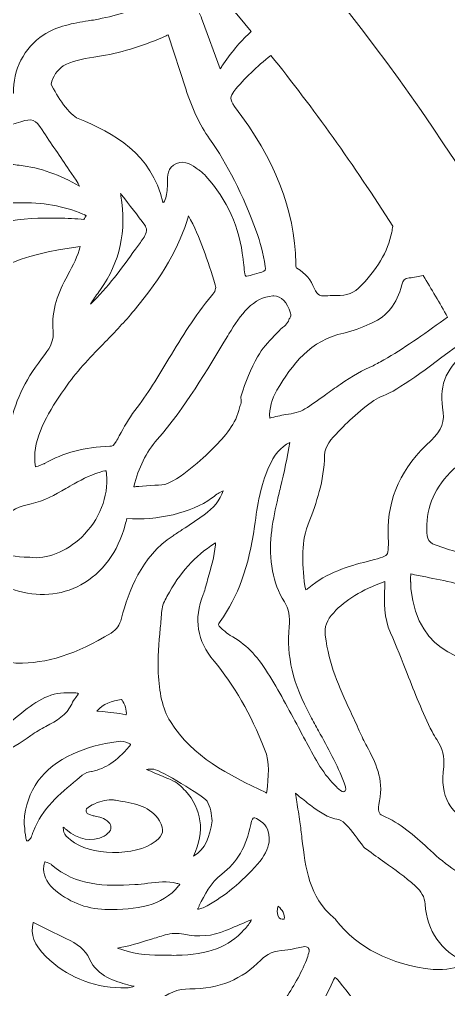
# Model space of a CAD drawing. Extents: x 16 to 8959, y -909 to -91.
# Drawn here: x 1539.7 to 1637.6, y -426.2 to -204.5 of the extents above; entities that cross this region are included whole.
import ezdxf

# ---------------------------------------------------------------- set-up
doc = ezdxf.new("R2010")
doc.units = 0
doc.header["$MEASUREMENT"] = 0
doc.layers.add('Layer 1', color=7, linetype='Continuous')

msp = doc.modelspace()

# ---------------------------------------------------------------- linework, layer by layer
at = {"layer": 'Layer 1', "lineweight": 0}
for points, knots in [([(2067.48, -226.33), (2049.85, -186.9), (2022.75, -153.49), (1989.11, -129.71), (1954.04, -104.91), (1913.53, -91.8), (1871.95, -91.8), (1824.05, -91.8), (1776.03, -109.39), (1733.06, -142.66), (1700.36, -167.98), (1670.49, -202.19), (1644, -244.61), (1617.52, -202.2), (1587.66, -168), (1554.95, -142.67), (1511.98, -109.4), (1463.95, -91.81), (1416.04, -91.8), (1374.47, -91.8), (1333.96, -104.91), (1298.9, -129.69), (1265.25, -153.47), (1238.15, -186.88), (1220.52, -226.31), (1199.14, -274.13), (1192.87, -327.84), (1202.41, -381.63), (1212.97, -441.15), (1241.77, -497.53), (1288, -549.22), (1441.89, -721.22), (1618.96, -885.08), (1620.74, -886.72), (1620.74, -886.72), (1644.01, -908.2), (1644.01, -908.2), (1644.01, -908.2), (1667.28, -886.71), (1667.28, -886.71), (1669.05, -885.08), (1846.13, -721.22), (2000.01, -549.22), (2046.24, -497.54), (2075.03, -441.16), (2085.59, -381.65), (2095.12, -327.86), (2088.86, -274.15), (2067.48, -226.33)], [0, 0, 0, 0, 1, 1, 1, 2, 2, 2, 3, 3, 3, 4, 4, 4, 5, 5, 5, 6, 6, 6, 7, 7, 7, 8, 8, 8, 9, 9, 9, 10, 10, 10, 11, 11, 11, 12, 12, 12, 13, 13, 13, 14, 14, 14, 15, 15, 15, 16, 16, 16, 16]), ([(1592.57, -207.22), (1590.39, -209.19), (1588.31, -211.62), (1586.2, -214.64), (1586.02, -214.9), (1585.85, -215.17), (1585.68, -215.44), (1585.62, -215.55), (1585.55, -215.66), (1585.48, -215.77), (1585.48, -215.77), (1581.41, -204.82), (1581.41, -204.82), (1581.07, -203.79), (1580.47, -201.99), (1578.76, -200.65), (1575.3, -197.96), (1571.19, -199.85), (1569.65, -200.57), (1565.59, -202.43), (1561.31, -203.77), (1556.91, -204.55), (1556.4, -204.64), (1555.88, -204.72), (1555.36, -204.81), (1551.89, -205.37), (1548.36, -205.94), (1545.09, -208.08), (1540.76, -210.89), (1538.14, -216.08), (1538.31, -221.3), (1537.55, -221.43), (1536.19, -221.4), (1534.59, -221.36), (1534.59, -221.36), (1533.44, -221.33), (1533.44, -221.33), (1530.35, -220.82), (1526.9, -221.7), (1523.71, -223.83), (1523.54, -223.94), (1523.35, -224.12), (1523.24, -224.29), (1522.46, -225.44), (1521.62, -226.52), (1520.76, -227.49), (1519.77, -228.61), (1517.76, -230.52), (1515.47, -230.73), (1515.16, -230.75), (1514.88, -230.87), (1514.64, -231.06), (1514.55, -231.12), (1514.45, -231.18), (1514.35, -231.24), (1511.42, -232.93), (1509.05, -235.27), (1507.3, -238.2), (1507.01, -238.68), (1506.6, -238.94), (1505.71, -239.18), (1504.64, -239.47), (1503.6, -239.84), (1502.58, -240.27), (1502.61, -240.07), (1502.63, -239.87), (1502.66, -239.67), (1502.7, -239.4), (1502.74, -239.1), (1502.79, -238.78), (1502.79, -238.78), (1502.84, -238.48), (1502.84, -238.48), (1502.88, -238.19), (1502.93, -237.89), (1502.97, -237.6), (1503.01, -237.35), (1502.98, -237.1), (1502.9, -236.87), (1502.63, -236.13), (1502.37, -235.38), (1502.14, -234.62), (1501.41, -232.3), (1501.7, -230.43), (1503.05, -228.57), (1504.95, -225.95), (1505.9, -222.8), (1505.87, -219.22), (1505.86, -218.27), (1505.84, -217.31), (1505.83, -216.36), (1505.77, -213.02), (1505.72, -209.56), (1505.93, -206.21), (1506.26, -200.87), (1504.49, -196.15), (1500.35, -191.33), (1498.68, -189.39), (1498.7, -189.34), (1498.89, -188.89), (1499.01, -188.58), (1499.03, -188.24), (1498.94, -187.92), (1498.8, -187.41), (1498.71, -186.84), (1498.67, -186.22), (1498.64, -185.75), (1498.65, -185.18), (1498.67, -184.62), (1498.68, -184.1), (1498.69, -183.62), (1498.67, -183.25), (1498.65, -182.83), (1498.6, -182.4), (1498.56, -181.97), (1498.48, -181.22), (1498.41, -180.51), (1498.48, -179.85), (1498.52, -179.52), (1498.59, -179.18), (1498.66, -178.84), (1498.78, -178.23), (1498.91, -177.59), (1498.91, -176.96), (1498.92, -176.33), (1498.85, -175.64), (1498.79, -174.97), (1498.79, -174.97), (1498.77, -174.68), (1498.77, -174.68), (1498.75, -174.47), (1498.64, -174.18), (1498.53, -174), (1498.32, -173.61), (1498.09, -173.22), (1497.87, -172.83), (1496.25, -169.99), (1494.71, -167.31), (1494.77, -164.13), (1494.82, -161.73), (1493.92, -159.56), (1492.01, -157.51), (1487.79, -152.97), (1483.35, -150.06), (1478.43, -148.61), (1477.59, -148.36), (1477.2, -148.11), (1476.94, -147.64), (1475.34, -144.83), (1473.13, -142.57), (1470.38, -140.91), (1470.28, -140.85), (1470.19, -140.79), (1470.11, -140.73), (1469.89, -140.55), (1469.62, -140.43), (1469.33, -140.4), (1467.16, -140.16), (1465.29, -138.31), (1464.37, -137.23), (1463.57, -136.3), (1462.8, -135.26), (1462.08, -134.14), (1461.97, -133.98), (1461.8, -133.81), (1461.64, -133.7), (1458.65, -131.62), (1455.4, -130.72), (1452.45, -131.15), (1452.45, -131.15), (1451.37, -131.15), (1451.37, -131.15), (1449.84, -131.15), (1448.56, -131.16), (1447.83, -131.02), (1448.09, -126.08), (1445.71, -121.1), (1441.66, -118.35), (1438.59, -116.26), (1435.25, -115.65), (1431.97, -115.05), (1431.48, -114.96), (1430.99, -114.87), (1430.51, -114.78), (1427.25, -114.14), (1424.08, -113.16), (1421.02, -111.88), (1462.81, -113.07), (1504.77, -129.11), (1542.7, -158.48), (1560.2, -172.03), (1576.85, -188.31), (1592.57, -207.22)], [0, 0, 0, 0, 1, 1, 1, 2, 2, 2, 3, 3, 3, 4, 4, 4, 5, 5, 5, 6, 6, 6, 7, 7, 7, 8, 8, 8, 9, 9, 9, 10, 10, 10, 11, 11, 11, 12, 12, 12, 13, 13, 13, 14, 14, 14, 15, 15, 15, 16, 16, 16, 17, 17, 17, 18, 18, 18, 19, 19, 19, 20, 20, 20, 21, 21, 21, 22, 22, 22, 23, 23, 23, 24, 24, 24, 25, 25, 25, 26, 26, 26, 27, 27, 27, 28, 28, 28, 29, 29, 29, 30, 30, 30, 31, 31, 31, 32, 32, 32, 33, 33, 33, 34, 34, 34, 35, 35, 35, 36, 36, 36, 37, 37, 37, 38, 38, 38, 39, 39, 39, 40, 40, 40, 41, 41, 41, 42, 42, 42, 43, 43, 43, 44, 44, 44, 45, 45, 45, 46, 46, 46, 47, 47, 47, 48, 48, 48, 49, 49, 49, 50, 50, 50, 51, 51, 51, 52, 52, 52, 53, 53, 53, 54, 54, 54, 55, 55, 55, 56, 56, 56, 57, 57, 57, 58, 58, 58, 59, 59, 59, 60, 60, 60, 61, 61, 61, 62, 62, 62, 63, 63, 63, 64, 64, 64, 64]), ([(1593.74, -253), (1594.6, -255.31), (1595.26, -257.9), (1595.76, -260.92), (1595.9, -261.75), (1595.84, -261.94), (1594.94, -262.23), (1593.5, -262.68), (1591.88, -263.19), (1591.29, -263.18), (1591.06, -262.66), (1590.88, -261.03), (1590.71, -259.45), (1590.71, -259.45), (1590.69, -259.25), (1590.69, -259.25), (1589.91, -252.06), (1587.06, -245.69), (1582.22, -240.32), (1581.86, -239.92), (1581.42, -239.46), (1580.87, -239.08), (1580.69, -238.96), (1580.51, -238.83), (1580.33, -238.69), (1579.19, -237.86), (1577.48, -236.61), (1575.5, -237.38), (1573.33, -238.23), (1573.39, -240.47), (1573.43, -241.68), (1573.43, -241.95), (1573.44, -242.22), (1573.43, -242.46), (1573.43, -242.46), (1573.42, -242.65), (1573.42, -242.65), (1573.34, -243.95), (1573.28, -245.07), (1572.75, -246), (1572.62, -246.22), (1572.52, -246.3), (1572.42, -246.32), (1572.41, -246.3), (1572.41, -246.28), (1572.4, -246.25), (1569.84, -235.19), (1561.17, -230.38), (1553.03, -227.14), (1551.16, -226.39), (1548.19, -222.09), (1546.89, -219.26), (1547.29, -217.53), (1548.31, -216.01), (1549.67, -215.12), (1551.46, -213.96), (1553.99, -213.55), (1556.66, -213.11), (1557.26, -213.01), (1557.82, -212.92), (1558.37, -212.83), (1563.48, -211.93), (1568.45, -210.37), (1573.16, -208.2), (1573.33, -208.12), (1573.48, -208.06), (1573.61, -208), (1573.61, -208), (1577.62, -220.35), (1577.62, -220.35), (1579.02, -224.83), (1580.79, -228.55), (1583.04, -231.75), (1587.15, -237.61), (1590.56, -244.36), (1593.74, -253)], [0, 0, 0, 0, 1, 1, 1, 2, 2, 2, 3, 3, 3, 4, 4, 4, 5, 5, 5, 6, 6, 6, 7, 7, 7, 8, 8, 8, 9, 9, 9, 10, 10, 10, 11, 11, 11, 12, 12, 12, 13, 13, 13, 14, 14, 14, 15, 15, 15, 16, 16, 16, 17, 17, 17, 18, 18, 18, 19, 19, 19, 20, 20, 20, 21, 21, 21, 22, 22, 22, 23, 23, 23, 24, 24, 24, 25, 25, 25, 25]), ([(1624.86, -251.75), (1624.78, -252.2), (1624.71, -252.66), (1624.62, -253.11), (1623.74, -257.58), (1621.25, -261.76), (1617.03, -265.9), (1615.35, -267.54), (1613.67, -267.56), (1611.12, -267.6), (1610.39, -267.61), (1609.63, -267.62), (1608.84, -267.67), (1608.58, -267.68), (1607.79, -267.73), (1606.94, -265.9), (1606.17, -264.25), (1605.09, -262.42), (1602.94, -261.37), (1602.81, -261.31), (1602.76, -261.2), (1602.73, -260.27), (1602.39, -247.69), (1598.07, -236.62), (1588.74, -224.35), (1587.54, -222.78), (1587.73, -222.02), (1588.62, -220.92), (1591.01, -217.95), (1593.79, -215.25), (1597.06, -212.71), (1606.69, -224.72), (1615.96, -237.75), (1624.86, -251.75)], [0, 0, 0, 0, 1, 1, 1, 2, 2, 2, 3, 3, 3, 4, 4, 4, 5, 5, 5, 6, 6, 6, 7, 7, 7, 8, 8, 8, 9, 9, 9, 10, 10, 10, 11, 11, 11, 11]), ([(1551.02, -238.91), (1551.02, -238.91), (1552.58, -241.22), (1552.58, -241.22), (1552.95, -241.76), (1553.23, -242.2), (1553.37, -242.62), (1548.92, -239.97), (1544.41, -238.4), (1539.59, -237.81), (1538.47, -237.67), (1537.37, -237.59), (1536.31, -237.57), (1530.31, -237.45), (1525.18, -239.16), (1520.68, -242.76), (1518.85, -244.23), (1516.41, -244.48), (1513.83, -244.74), (1513.19, -244.8), (1512.54, -244.87), (1511.88, -244.95), (1511.9, -244.9), (1511.91, -244.84), (1511.94, -244.78), (1512.46, -243.23), (1513.57, -241.88), (1515.43, -240.53), (1517.07, -239.33), (1518.9, -238.15), (1521.09, -237.6), (1524.71, -236.69), (1526.76, -233.96), (1528.28, -231.41), (1529.15, -229.96), (1530.24, -229.34), (1531.88, -229.38), (1531.91, -229.38), (1531.94, -229.38), (1531.97, -229.38), (1534.74, -229.43), (1537.23, -228.73), (1539.96, -227.87), (1539.96, -227.87), (1539.96, -227.87), (1539.96, -227.87), (1542.57, -227.05), (1543.26, -227.31), (1544.85, -229.73), (1546.88, -232.81), (1548.98, -235.91), (1551.02, -238.91)], [0, 0, 0, 0, 1, 1, 1, 2, 2, 2, 3, 3, 3, 4, 4, 4, 5, 5, 5, 6, 6, 6, 7, 7, 7, 8, 8, 8, 9, 9, 9, 10, 10, 10, 11, 11, 11, 12, 12, 12, 13, 13, 13, 14, 14, 14, 15, 15, 15, 16, 16, 16, 17, 17, 17, 17]), ([(1562.81, -244.81), (1562.79, -244.65), (1562.74, -244.47), (1562.69, -244.29), (1562.81, -244.43), (1562.92, -244.57), (1562.99, -244.65), (1564.82, -246.91), (1566.6, -249.28), (1568.26, -251.5), (1568.46, -251.77), (1568.65, -252.12), (1568.68, -252.84), (1568.64, -252.95), (1568.59, -253.07), (1568.55, -253.19), (1568.37, -253.65), (1568.17, -254.18), (1567.91, -254.55), (1567.32, -255.35), (1566.74, -256.15), (1566.16, -256.96), (1563.03, -261.3), (1559.8, -265.79), (1555.88, -269.53), (1556.44, -268.59), (1557.09, -267.69), (1557.76, -266.75), (1557.76, -266.75), (1558.14, -266.23), (1558.14, -266.23), (1558.14, -266.23), (1558.14, -266.23), (1558.14, -266.23), (1562.58, -260.01), (1564.15, -252.81), (1562.81, -244.81)], [0, 0, 0, 0, 1, 1, 1, 2, 2, 2, 3, 3, 3, 4, 4, 4, 5, 5, 5, 6, 6, 6, 7, 7, 7, 8, 8, 8, 9, 9, 9, 10, 10, 10, 11, 11, 11, 12, 12, 12, 12]), ([(1554.67, -249.71), (1554.57, -249.87), (1554.48, -250.03), (1554.39, -250.2), (1552.61, -250.05), (1550.59, -249.93), (1548.47, -249.89), (1540.52, -249.73), (1531.02, -250.68), (1526.45, -255.42), (1525.67, -256.23), (1525.37, -256.11), (1525.16, -256.03), (1524.93, -255.93), (1524.82, -255.72), (1524.68, -254.66), (1524.2, -251.1), (1527.01, -247.37), (1530.68, -246.69), (1532.69, -246.31), (1534.74, -246.34), (1536.91, -246.38), (1537.73, -246.39), (1538.55, -246.4), (1539.36, -246.4), (1544.9, -246.26), (1549.72, -247.1), (1554.16, -248.97), (1554.54, -249.13), (1554.76, -249.25), (1554.87, -249.33), (1554.84, -249.42), (1554.77, -249.54), (1554.67, -249.71)], [0, 0, 0, 0, 1, 1, 1, 2, 2, 2, 3, 3, 3, 4, 4, 4, 5, 5, 5, 6, 6, 6, 7, 7, 7, 8, 8, 8, 9, 9, 9, 10, 10, 10, 11, 11, 11, 11]), ([(1559.23, -278.19), (1561.44, -275.9), (1563.73, -273.54), (1565.81, -271.03), (1572.32, -263.19), (1576.16, -256.49), (1578.24, -249.36), (1580.92, -254.3), (1582.66, -259.64), (1584.35, -265.13), (1584.6, -265.92), (1584.35, -266.66), (1583.51, -267.67), (1579.73, -272.14), (1576.71, -277.16), (1573.78, -282.01), (1571.36, -286.01), (1568.86, -290.16), (1565.99, -293.9), (1564.6, -295.71), (1563.51, -297.72), (1562.45, -299.66), (1562.22, -300.09), (1561.98, -300.52), (1561.74, -300.95), (1561.24, -301.86), (1560.89, -302.02), (1560.26, -302.04), (1554.54, -302.23), (1549.67, -303.52), (1545.37, -305.98), (1545.3, -306.01), (1545.23, -306.04), (1545.16, -306.07), (1544.09, -306.54), (1543.58, -306.67), (1543.35, -306.71), (1543.24, -306.39), (1543.1, -305.56), (1543.16, -303.44), (1543.7, -298.25), (1547.19, -292.77), (1550.54, -288.09), (1553.09, -284.53), (1556.21, -281.31), (1559.23, -278.19)], [0, 0, 0, 0, 1, 1, 1, 2, 2, 2, 3, 3, 3, 4, 4, 4, 5, 5, 5, 6, 6, 6, 7, 7, 7, 8, 8, 8, 9, 9, 9, 10, 10, 10, 11, 11, 11, 12, 12, 12, 13, 13, 13, 14, 14, 14, 15, 15, 15, 15]), ([(1527.9, -267.78), (1530.92, -262.08), (1539.54, -258.25), (1553.53, -256.38), (1553, -258.59), (1551.88, -260.68), (1550.71, -262.86), (1550.71, -262.86), (1550.59, -263.07), (1550.59, -263.07), (1548.61, -266.75), (1546.85, -270.83), (1547.35, -275.73), (1547.53, -277.47), (1546.88, -279.28), (1545.44, -281.1), (1541.36, -286.21), (1538.82, -291.28), (1537.7, -296.59), (1537.58, -297.15), (1537.4, -297.38), (1537.32, -297.43), (1537.22, -297.48), (1536.86, -297.51), (1536.18, -297.24), (1531.88, -295.59), (1527.44, -295.18), (1524.05, -295), (1522.31, -294.91), (1521.49, -294.39), (1520.93, -293.02), (1520.24, -291.36), (1519.38, -289.79), (1518.55, -288.27), (1518.25, -287.72), (1517.96, -287.18), (1517.67, -286.62), (1517.67, -286.62), (1517.67, -286.62), (1517.66, -286.62), (1517.28, -285.89), (1517.4, -285.61), (1517.61, -285.3), (1521.53, -279.62), (1524.84, -273.53), (1527.9, -267.78)], [0, 0, 0, 0, 1, 1, 1, 2, 2, 2, 3, 3, 3, 4, 4, 4, 5, 5, 5, 6, 6, 6, 7, 7, 7, 8, 8, 8, 9, 9, 9, 10, 10, 10, 11, 11, 11, 12, 12, 12, 13, 13, 13, 14, 14, 14, 15, 15, 15, 15]), ([(1637.37, -272.5), (1632.82, -275.85), (1627.97, -279.25), (1623.66, -281.8), (1623.66, -281.8), (1623.15, -282.1), (1623.15, -282.1), (1622.16, -282.68), (1621.22, -283.19), (1620.36, -283.63), (1618.06, -284.6), (1615.72, -285.92), (1612.83, -287.9), (1612.83, -287.91), (1612.82, -287.91), (1612.82, -287.91), (1611.69, -288.69), (1610.58, -289.49), (1609.49, -290.28), (1607.87, -291.45), (1606.34, -292.55), (1604.82, -293.52), (1603.64, -294.26), (1602.07, -294.53), (1600.41, -294.81), (1599.21, -295.01), (1597.98, -295.22), (1596.77, -295.62), (1596.66, -293.41), (1597.22, -291.25), (1598.42, -289.21), (1601.83, -283.39), (1606.05, -277.79), (1613.71, -276.17), (1615.8, -275.73), (1617.76, -274.87), (1619.64, -274.05), (1619.64, -274.05), (1620.16, -273.82), (1620.16, -273.82), (1623.57, -272.34), (1625.78, -269.5), (1626.91, -265.16), (1627.22, -263.97), (1627.52, -263.69), (1628.63, -263.58), (1629.72, -263.46), (1630.77, -263.26), (1631.81, -263.01), (1633.68, -266.13), (1635.54, -269.3), (1637.37, -272.5)], [0, 0, 0, 0, 1, 1, 1, 2, 2, 2, 3, 3, 3, 4, 4, 4, 5, 5, 5, 6, 6, 6, 7, 7, 7, 8, 8, 8, 9, 9, 9, 10, 10, 10, 11, 11, 11, 12, 12, 12, 13, 13, 13, 14, 14, 14, 15, 15, 15, 16, 16, 16, 17, 17, 17, 17]), ([(1594, -281.57), (1592.46, -284.33), (1591.21, -287.34), (1590.26, -290.52), (1590.19, -290.77), (1590.18, -291.04), (1590.23, -291.3), (1590.35, -291.87), (1590.3, -292.34), (1590.06, -292.75), (1589.98, -292.9), (1589.92, -293.06), (1589.88, -293.22), (1589.16, -296.81), (1586.49, -299.86), (1583.97, -302.38), (1582.32, -304.02), (1577.3, -309.03), (1573.07, -310.71), (1572.52, -310.85), (1569, -311.08), (1566.9, -311.22), (1566.51, -311.24), (1566.12, -311.27), (1565.75, -311.29), (1565.75, -311.27), (1565.76, -311.24), (1565.77, -311.22), (1566.83, -306.93), (1568.58, -303.42), (1571.12, -300.48), (1577.43, -293.17), (1582.4, -284.83), (1587.21, -276.77), (1587.21, -276.77), (1587.45, -276.37), (1587.45, -276.37), (1590.07, -271.99), (1593.09, -267.9), (1597.45, -267.69), (1597.54, -267.68), (1597.63, -267.68), (1597.71, -267.68), (1599.48, -267.72), (1600.75, -269.04), (1601.5, -271.6), (1601.64, -272.05), (1601.59, -272.4), (1601.36, -272.73), (1601.27, -272.86), (1601.2, -273), (1601.15, -273.15), (1601.01, -273.59), (1600.75, -273.99), (1600.38, -274.34), (1600.38, -274.34), (1600.13, -274.59), (1600.13, -274.59), (1600.02, -274.69), (1599.89, -274.79), (1599.72, -274.88), (1599.56, -274.97), (1599.43, -275.08), (1599.31, -275.21), (1598.82, -275.76), (1598.31, -276.29), (1597.81, -276.82), (1596.45, -278.23), (1595.05, -279.68), (1594, -281.57)], [0, 0, 0, 0, 1, 1, 1, 2, 2, 2, 3, 3, 3, 4, 4, 4, 5, 5, 5, 6, 6, 6, 7, 7, 7, 8, 8, 8, 9, 9, 9, 10, 10, 10, 11, 11, 11, 12, 12, 12, 13, 13, 13, 14, 14, 14, 15, 15, 15, 16, 16, 16, 17, 17, 17, 18, 18, 18, 19, 19, 19, 20, 20, 20, 21, 21, 21, 22, 22, 22, 23, 23, 23, 23]), ([(1640.63, -278.28), (1641.06, -279.06), (1641.49, -279.84), (1641.92, -280.62), (1637.44, -283.37), (1635.34, -287.93), (1636.24, -293.18), (1636.79, -296.38), (1636.07, -298.41), (1633.58, -300.69), (1626.89, -306.8), (1623.61, -313.95), (1623.81, -321.95), (1623.81, -321.95), (1623.81, -322.08), (1623.81, -322.08), (1623.88, -324.58), (1623.92, -326.23), (1623.51, -326.77), (1623.09, -327.32), (1621.38, -327.76), (1619.03, -328.36), (1614.74, -329.45), (1609.82, -330.91), (1605.68, -334.4), (1605.37, -334.67), (1605.15, -334.8), (1605.01, -334.86), (1604.95, -334.71), (1604.86, -334.44), (1604.79, -333.97), (1604.07, -328.38), (1603.96, -323.73), (1605.75, -319.24), (1607.35, -315.25), (1609.19, -309.93), (1609.31, -304.12), (1609.35, -301.94), (1610.79, -300.44), (1612.45, -298.7), (1612.45, -298.7), (1613.09, -298.03), (1613.09, -298.03), (1615.28, -295.7), (1619.68, -291.8), (1622.03, -290.74), (1625.16, -289.82), (1631.25, -285.35), (1638.85, -279.62), (1639.47, -279.16), (1640.06, -278.71), (1640.63, -278.28)], [0, 0, 0, 0, 1, 1, 1, 2, 2, 2, 3, 3, 3, 4, 4, 4, 5, 5, 5, 6, 6, 6, 7, 7, 7, 8, 8, 8, 9, 9, 9, 10, 10, 10, 11, 11, 11, 12, 12, 12, 13, 13, 13, 14, 14, 14, 15, 15, 15, 16, 16, 16, 17, 17, 17, 17]), ([(1676.93, -297.17), (1676.93, -297.17), (1676.74, -297.29), (1676.74, -297.29), (1674.18, -298.97), (1671.32, -300.22), (1668.55, -301.42), (1663.72, -303.51), (1659.55, -305.58), (1655.79, -307.76), (1648.43, -312.02), (1645.35, -318.1), (1646.66, -325.83), (1646.75, -326.34), (1646.77, -326.76), (1646.74, -327.11), (1646.72, -327.27), (1646.69, -327.38), (1646.67, -327.44), (1646.62, -327.44), (1646.54, -327.44), (1646.43, -327.42), (1641.57, -326.75), (1637.91, -325.88), (1634.55, -324.59), (1632.72, -323.88), (1632.47, -322.81), (1632.66, -319.93), (1632.79, -314.94), (1635.1, -310.46), (1639.54, -306.56), (1648.2, -298.96), (1658.47, -295.15), (1670.05, -295.25), (1672.31, -295.28), (1674.61, -295.86), (1676.75, -296.5), (1677.02, -296.58), (1677.33, -296.67), (1677.49, -296.75), (1677.4, -296.86), (1677.12, -297.04), (1676.93, -297.17)], [0, 0, 0, 0, 1, 1, 1, 2, 2, 2, 3, 3, 3, 4, 4, 4, 5, 5, 5, 6, 6, 6, 7, 7, 7, 8, 8, 8, 9, 9, 9, 10, 10, 10, 11, 11, 11, 12, 12, 12, 13, 13, 13, 14, 14, 14, 14]), ([(1597.41, -330.54), (1597.88, -333.04), (1598.76, -335.35), (1600.12, -337.59), (1601.11, -339.23), (1601.43, -340.95), (1601.2, -343.34), (1600.55, -349.88), (1602.1, -356.36), (1606.08, -363.75), (1606.68, -364.87), (1607.3, -365.99), (1607.92, -367.1), (1610.02, -370.91), (1612.19, -374.84), (1613.77, -378.94), (1613.77, -378.94), (1613.77, -378.94), (1613.77, -378.94), (1614.39, -380.53), (1614.06, -380.74), (1613.74, -380.94), (1613.5, -381.09), (1613.37, -381.18), (1612.2, -380.07), (1612.2, -380.07), (1612.08, -379.96), (1612.08, -379.96), (1609.06, -377.13), (1607.16, -373.54), (1605.16, -369.74), (1604.87, -369.19), (1604.57, -368.63), (1604.28, -368.08), (1604.28, -368.08), (1603.35, -366.35), (1603.35, -366.35), (1601.13, -362.2), (1598.83, -357.9), (1596.3, -353.8), (1593.83, -349.81), (1591.12, -347.1), (1587.77, -345.26), (1587.25, -344.97), (1586.73, -344.52), (1586.19, -344.04), (1585.98, -343.85), (1585.77, -343.67), (1585.56, -343.49), (1584.96, -342.98), (1584.89, -342.82), (1585.44, -342.06), (1589.53, -336.43), (1592.03, -329.53), (1593.31, -320.35), (1594.02, -315.24), (1594.71, -311.01), (1596.51, -306.91), (1597.78, -304), (1599.27, -302.22), (1601.34, -301.16), (1600.84, -304.55), (1600.02, -308.03), (1599.22, -311.39), (1598.96, -312.52), (1598.69, -313.64), (1598.44, -314.77), (1597.38, -319.44), (1596.34, -324.88), (1597.41, -330.54)], [0, 0, 0, 0, 1, 1, 1, 2, 2, 2, 3, 3, 3, 4, 4, 4, 5, 5, 5, 6, 6, 6, 7, 7, 7, 8, 8, 8, 9, 9, 9, 10, 10, 10, 11, 11, 11, 12, 12, 12, 13, 13, 13, 14, 14, 14, 15, 15, 15, 16, 16, 16, 17, 17, 17, 18, 18, 18, 19, 19, 19, 20, 20, 20, 21, 21, 21, 22, 22, 22, 23, 23, 23, 23]), ([(1530.55, -325.42), (1530.57, -325.37), (1530.6, -325.31), (1530.63, -325.24), (1533.55, -319.43), (1537.27, -316.23), (1542.33, -315.17), (1545.28, -314.55), (1547.78, -313.11), (1550.21, -311.72), (1550.86, -311.34), (1551.51, -310.97), (1552.16, -310.61), (1554.24, -309.49), (1556.39, -308.33), (1558.66, -307.76), (1559.06, -307.66), (1559.29, -307.66), (1559.38, -307.66), (1559.42, -307.76), (1559.5, -307.99), (1559.54, -308.45), (1560.03, -313.52), (1557.9, -318.88), (1553.86, -322.78), (1550.33, -326.2), (1545.9, -327.93), (1542, -327.42), (1541.93, -327.41), (1541.87, -327.41), (1541.8, -327.41), (1538.96, -327.4), (1536.28, -326.76), (1533.45, -326.08), (1532.5, -325.86), (1531.55, -325.63), (1530.6, -325.43), (1530.6, -325.43), (1530.6, -325.43), (1530.6, -325.43), (1530.58, -325.42), (1530.56, -325.42), (1530.55, -325.42)], [0, 0, 0, 0, 1, 1, 1, 2, 2, 2, 3, 3, 3, 4, 4, 4, 5, 5, 5, 6, 6, 6, 7, 7, 7, 8, 8, 8, 9, 9, 9, 10, 10, 10, 11, 11, 11, 12, 12, 12, 13, 13, 13, 14, 14, 14, 14]), ([(1538.46, -334.87), (1543.83, -336.61), (1549.09, -336.21), (1553.67, -333.72), (1558.58, -331.04), (1562.17, -326.16), (1563.8, -319.99), (1563.92, -319.51), (1564.04, -319.02), (1564.16, -318.54), (1570.98, -319.11), (1579.05, -317.22), (1583.51, -313.91), (1583.51, -313.91), (1583.87, -313.64), (1583.87, -313.64), (1584.63, -313.07), (1585.35, -312.53), (1586.12, -312.25), (1585.43, -314.36), (1584.04, -316.11), (1581.73, -317.76), (1580.14, -318.91), (1578.45, -320.02), (1576.83, -321.09), (1576.13, -321.55), (1575.43, -322.01), (1574.73, -322.48), (1567.37, -327.4), (1564.58, -335.13), (1562.97, -341.32), (1562.54, -342.95), (1561.85, -343.93), (1560.56, -344.72), (1552.56, -349.61), (1545.91, -351.73), (1539.05, -351.6), (1538.98, -351.6), (1538.92, -351.59), (1538.86, -351.59), (1533.63, -351.45), (1527.39, -342.47), (1524.55, -335.56), (1529.3, -333.47), (1533.54, -333.27), (1538.46, -334.87)], [0, 0, 0, 0, 1, 1, 1, 2, 2, 2, 3, 3, 3, 4, 4, 4, 5, 5, 5, 6, 6, 6, 7, 7, 7, 8, 8, 8, 9, 9, 9, 10, 10, 10, 11, 11, 11, 12, 12, 12, 13, 13, 13, 14, 14, 14, 15, 15, 15, 15]), ([(1584.07, -351.13), (1588.65, -356.66), (1592.43, -363.24), (1595.61, -371.24), (1596.86, -374.37), (1596.48, -377.59), (1596.09, -381), (1596.09, -381), (1596.05, -381.29), (1596.05, -381.29), (1596.05, -381.29), (1595.88, -381.2), (1595.88, -381.2), (1587.29, -377.04), (1579.18, -373.1), (1574.12, -364.98), (1572.18, -361.87), (1571.61, -358.29), (1571.35, -353.87), (1571.15, -350.48), (1571.48, -346.99), (1571.8, -343.62), (1571.93, -342.27), (1572.05, -340.92), (1572.15, -339.57), (1572.23, -338.47), (1572.78, -337.37), (1573.33, -336.34), (1576.2, -330.99), (1579.74, -327.05), (1584.16, -324.3), (1584.24, -324.25), (1584.31, -324.2), (1584.39, -324.14), (1584.39, -324.29), (1584.4, -324.44), (1584.41, -324.6), (1584.12, -327.25), (1583.38, -329.82), (1582.61, -332.53), (1582.43, -333.18), (1582.24, -333.83), (1582.06, -334.48), (1582.06, -334.48), (1582.03, -334.61), (1582.03, -334.61), (1581.9, -335.08), (1581.77, -335.53), (1581.61, -335.93), (1579.37, -341.57), (1580.15, -346.4), (1584.07, -351.13)], [0, 0, 0, 0, 1, 1, 1, 2, 2, 2, 3, 3, 3, 4, 4, 4, 5, 5, 5, 6, 6, 6, 7, 7, 7, 8, 8, 8, 9, 9, 9, 10, 10, 10, 11, 11, 11, 12, 12, 12, 13, 13, 13, 14, 14, 14, 15, 15, 15, 16, 16, 16, 17, 17, 17, 17]), ([(1645.48, -335.08), (1646.76, -335.5), (1647.77, -336.28), (1648.66, -337.53), (1651.17, -341.08), (1652.39, -345.34), (1652.39, -350.58), (1652.39, -351.43), (1652.25, -351.47), (1651.58, -351.52), (1642.21, -352.23), (1630.69, -349.88), (1629.01, -334.61), (1628.98, -334.33), (1628.98, -334.05), (1628.97, -333.77), (1628.97, -333.77), (1628.96, -333.28), (1628.96, -333.28), (1628.96, -333.18), (1628.95, -333.09), (1628.93, -332.99), (1628.93, -332.86), (1628.93, -332.73), (1628.93, -332.6), (1628.93, -332.13), (1628.93, -331.67), (1628.96, -331.21), (1630.11, -331.45), (1631.25, -331.68), (1632.4, -331.91), (1636.74, -332.78), (1641.23, -333.68), (1645.48, -335.08)], [0, 0, 0, 0, 1, 1, 1, 2, 2, 2, 3, 3, 3, 4, 4, 4, 5, 5, 5, 6, 6, 6, 7, 7, 7, 8, 8, 8, 9, 9, 9, 10, 10, 10, 11, 11, 11, 11]), ([(1624.33, -344.67), (1625.69, -347.72), (1626.94, -350.9), (1628.14, -353.98), (1629.86, -358.37), (1631.63, -362.92), (1633.82, -367.25), (1634.16, -367.92), (1634.52, -368.54), (1634.89, -369.09), (1636.28, -371.19), (1636.74, -372.97), (1636.47, -375.24), (1635.61, -382.28), (1637.68, -385.91), (1644.38, -389.13), (1649.15, -391.42), (1654.02, -392.6), (1658.86, -392.63), (1662.47, -392.65), (1666.13, -392.92), (1669.68, -393.19), (1669.68, -393.19), (1672.07, -393.37), (1672.07, -393.37), (1673.12, -393.45), (1673.36, -393.67), (1673.37, -393.68), (1673.37, -393.68), (1673.48, -393.98), (1673.14, -394.96), (1671.96, -398.45), (1669.77, -400.68), (1666.45, -401.79), (1662.28, -403.17), (1657.89, -403.41), (1653.77, -403.46), (1648.18, -403.49), (1643.14, -401.88), (1638.35, -398.5), (1636.36, -397.09), (1634.54, -395.43), (1632.78, -393.81), (1629.75, -391.05), (1626.63, -388.19), (1622.48, -386.44), (1621.71, -386.11), (1621.35, -385.45), (1621.84, -383.07), (1622.85, -378.07), (1620.86, -374.28), (1618.95, -370.61), (1618.35, -369.48), (1617.74, -368.3), (1617.21, -367.09), (1616.56, -365.58), (1615.87, -364.09), (1615.18, -362.6), (1613.94, -359.89), (1612.66, -357.09), (1611.6, -354.27), (1610.61, -351.66), (1609.93, -348.77), (1609.44, -345.2), (1609.2, -343.41), (1609.81, -341.78), (1611.37, -340.08), (1614.08, -337.11), (1617.68, -334.91), (1623.02, -332.94), (1623.03, -332.94), (1623.03, -332.94), (1623.03, -332.94), (1623.04, -333.02), (1623.04, -333.1), (1623.03, -333.2), (1623.03, -333.2), (1623.01, -334.15), (1623.01, -334.15), (1622.91, -337.65), (1622.81, -341.27), (1624.33, -344.67)], [0, 0, 0, 0, 1, 1, 1, 2, 2, 2, 3, 3, 3, 4, 4, 4, 5, 5, 5, 6, 6, 6, 7, 7, 7, 8, 8, 8, 9, 9, 9, 10, 10, 10, 11, 11, 11, 12, 12, 12, 13, 13, 13, 14, 14, 14, 15, 15, 15, 16, 16, 16, 17, 17, 17, 18, 18, 18, 19, 19, 19, 20, 20, 20, 21, 21, 21, 22, 22, 22, 23, 23, 23, 24, 24, 24, 25, 25, 25, 26, 26, 26, 27, 27, 27, 27]), ([(1552.53, -359.47), (1552.2, -359.9), (1551.83, -360.38), (1551.58, -360.95), (1550.44, -363.5), (1548.13, -364.76), (1545.67, -366.09), (1544.54, -366.71), (1543.36, -367.35), (1542.27, -368.14), (1539.95, -369.8), (1537.4, -371.31), (1534.94, -372.76), (1534.94, -372.76), (1533.19, -373.79), (1533.19, -373.79), (1533, -373.9), (1532.72, -374.07), (1532.54, -374.14), (1532.42, -373.9), (1532.54, -373.36), (1532.63, -373.04), (1533.63, -369.54), (1535.79, -366.53), (1539.43, -363.56), (1543.01, -360.64), (1546.29, -358.25), (1550.62, -358.39), (1550.93, -358.42), (1551.34, -358.42), (1551.75, -358.42), (1551.9, -358.42), (1552.09, -358.42), (1552.29, -358.42), (1552.65, -358.43), (1553.02, -358.45), (1553.14, -358.53), (1553.11, -358.7), (1552.75, -359.18), (1552.53, -359.47)], [0, 0, 0, 0, 1, 1, 1, 2, 2, 2, 3, 3, 3, 4, 4, 4, 5, 5, 5, 6, 6, 6, 7, 7, 7, 8, 8, 8, 9, 9, 9, 10, 10, 10, 11, 11, 11, 12, 12, 12, 13, 13, 13, 13]), ([(1557.32, -362.58), (1557.32, -362.58), (1557.34, -362.56), (1557.34, -362.56), (1558.73, -360.85), (1560.82, -360.25), (1562.9, -359.89), (1563.37, -360.33), (1564.11, -361.85), (1564.06, -363.08), (1564.05, -363.23), (1564.04, -363.35), (1564.02, -363.43), (1564, -363.43), (1563.97, -363.42), (1563.94, -363.41), (1562.12, -362.96), (1560.3, -362.82), (1558.53, -362.69), (1558.53, -362.69), (1557.47, -362.6), (1557.47, -362.6), (1557.47, -362.6), (1557.47, -362.6), (1557.47, -362.6), (1557.42, -362.6), (1557.37, -362.59), (1557.32, -362.58)], [0, 0, 0, 0, 1, 1, 1, 2, 2, 2, 3, 3, 3, 4, 4, 4, 5, 5, 5, 6, 6, 6, 7, 7, 7, 8, 8, 8, 9, 9, 9, 9]), ([(1562.18, -369.5), (1563.03, -369.38), (1563.79, -369.51), (1564.51, -369.89), (1564.79, -370.03), (1564.94, -370.14), (1565.03, -370.21), (1564.98, -370.31), (1564.88, -370.47), (1564.69, -370.69), (1561.82, -374.02), (1559.3, -375.7), (1556.25, -376.34), (1556.25, -376.34), (1556.13, -376.36), (1556.13, -376.36), (1555.5, -376.49), (1554.64, -376.67), (1553.96, -377.24), (1553.96, -377.24), (1552.75, -378.26), (1552.75, -378.26), (1548.87, -381.48), (1544.87, -384.81), (1542.85, -390.02), (1542.78, -390.19), (1542.72, -390.37), (1542.66, -390.55), (1542.5, -390.99), (1542.35, -391.41), (1542.16, -391.69), (1541.77, -392.26), (1541.44, -392.27), (1541.29, -392.25), (1541.21, -392.07), (1541.14, -391.65), (1541.11, -391.5), (1540.96, -390.6), (1540.87, -389.68), (1540.79, -388.78), (1540.76, -388.46), (1540.73, -388.14), (1540.7, -387.84), (1541.24, -380.64), (1544.91, -375.56), (1551.9, -372.33), (1554.83, -370.98), (1558.19, -370.05), (1562.18, -369.5)], [0, 0, 0, 0, 1, 1, 1, 2, 2, 2, 3, 3, 3, 4, 4, 4, 5, 5, 5, 6, 6, 6, 7, 7, 7, 8, 8, 8, 9, 9, 9, 10, 10, 10, 11, 11, 11, 12, 12, 12, 13, 13, 13, 14, 14, 14, 15, 15, 15, 16, 16, 16, 16]), ([(1577.53, -380.81), (1576.68, -379.88), (1575.65, -378.84), (1574.14, -378.22), (1574.14, -378.22), (1573.74, -378.06), (1573.74, -378.06), (1572.49, -377.55), (1571.2, -377.02), (1569.96, -376.45), (1569.78, -376.37), (1569.58, -376.29), (1569.38, -376.2), (1569.17, -376.12), (1568.89, -376), (1568.66, -375.88), (1569.07, -375.82), (1569.73, -375.84), (1570.09, -375.85), (1570.09, -375.85), (1570.29, -375.85), (1570.29, -375.85), (1571.92, -376.1), (1581.41, -381.79), (1582.47, -383.17), (1583.27, -384.51), (1583.5, -386.12), (1583.61, -387.67), (1583.04, -391.41), (1582.12, -394.08), (1579.41, -395.72), (1581.97, -389.88), (1581.35, -385), (1577.53, -380.81)], [0, 0, 0, 0, 1, 1, 1, 2, 2, 2, 3, 3, 3, 4, 4, 4, 5, 5, 5, 6, 6, 6, 7, 7, 7, 8, 8, 8, 9, 9, 9, 10, 10, 10, 11, 11, 11, 11]), ([(1616.72, -391.62), (1617.14, -392.19), (1617.54, -392.72), (1617.93, -393.19), (1618.02, -393.38), (1618.15, -393.57), (1618.35, -393.76), (1618.52, -393.91), (1618.69, -394.02), (1618.86, -394.11), (1620.32, -395.22), (1621.69, -396.2), (1623.01, -397.14), (1625.37, -398.81), (1627.59, -400.39), (1630.04, -402.55), (1631.4, -403.74), (1632.09, -405.05), (1632.23, -406.7), (1632.75, -412.92), (1635.81, -417.37), (1641.32, -419.92), (1641.43, -419.96), (1641.6, -420.04), (1641.76, -420.13), (1641.54, -420.21), (1641.33, -420.3), (1641.13, -420.39), (1641.13, -420.39), (1641.13, -420.39), (1641.13, -420.39), (1639.27, -421.33), (1637.16, -421.71), (1634.1, -421.66), (1624.07, -420.4), (1616.98, -416.77), (1611.81, -410.23), (1611.78, -410.18), (1611.66, -409.98), (1611.43, -409.8), (1605.73, -405.1), (1604.95, -398.55), (1604.13, -391.62), (1603.98, -390.36), (1603.84, -389.1), (1603.66, -387.86), (1603.44, -386.34), (1603.19, -384.83), (1602.94, -383.31), (1602.84, -382.65), (1602.73, -381.99), (1602.62, -381.33), (1602.8, -381.47), (1602.98, -381.62), (1603.17, -381.77), (1604.13, -382.55), (1605.1, -383.33), (1606.08, -384.09), (1608.05, -385.6), (1610.03, -386.99), (1612.56, -387.38), (1613.71, -387.56), (1615.59, -390.1), (1616.72, -391.62)], [0, 0, 0, 0, 1, 1, 1, 2, 2, 2, 3, 3, 3, 4, 4, 4, 5, 5, 5, 6, 6, 6, 7, 7, 7, 8, 8, 8, 9, 9, 9, 10, 10, 10, 11, 11, 11, 12, 12, 12, 13, 13, 13, 14, 14, 14, 15, 15, 15, 16, 16, 16, 17, 17, 17, 18, 18, 18, 19, 19, 19, 20, 20, 20, 21, 21, 21, 21]), ([(1571.59, -387.67), (1572.8, -389.73), (1572.57, -390.92), (1570.66, -392.39), (1566.14, -395.86), (1555.66, -395.66), (1551.32, -392.03), (1550.55, -391.39), (1549.94, -390.87), (1549.81, -390.26), (1549.73, -389.87), (1549.61, -389.32), (1549.64, -389.08), (1549.81, -389.19), (1550.04, -389.4), (1550.2, -389.53), (1550.2, -389.53), (1550.34, -389.65), (1550.34, -389.65), (1553.18, -392.05), (1556.09, -392.56), (1558.98, -391.16), (1558.98, -391.16), (1558.98, -391.16), (1558.98, -391.16), (1559.35, -390.98), (1559.59, -390.73), (1559.79, -390.53), (1559.86, -390.47), (1559.93, -390.39), (1560.03, -390.31), (1560.35, -390.02), (1560.54, -389.6), (1560.55, -389.17), (1560.56, -388.73), (1560.39, -388.31), (1560.08, -388), (1558.99, -386.94), (1557.81, -386.72), (1556.95, -386.57), (1556.79, -386.54), (1556.64, -386.51), (1556.48, -386.48), (1555, -386.14), (1554.93, -385.76), (1554.88, -385.46), (1554.82, -385.08), (1554.77, -384.79), (1556.26, -384.03), (1557.85, -383.21), (1559.3, -382.82), (1560.64, -382.85), (1560.97, -382.86), (1561.29, -382.89), (1561.6, -382.94), (1561.6, -382.94), (1562.36, -383.07), (1562.36, -383.07), (1566.25, -383.75), (1569.61, -384.32), (1571.59, -387.67)], [0, 0, 0, 0, 1, 1, 1, 2, 2, 2, 3, 3, 3, 4, 4, 4, 5, 5, 5, 6, 6, 6, 7, 7, 7, 8, 8, 8, 9, 9, 9, 10, 10, 10, 11, 11, 11, 12, 12, 12, 13, 13, 13, 14, 14, 14, 15, 15, 15, 16, 16, 16, 17, 17, 17, 18, 18, 18, 19, 19, 19, 20, 20, 20, 20]), ([(1596.61, -392.54), (1596.5, -393.96), (1595.52, -395.85), (1594, -397.56), (1590.31, -401.7), (1586.55, -404.81), (1582.52, -407.06), (1582.04, -407.33), (1581.65, -407.5), (1581.31, -407.6), (1581.01, -407.69), (1580.58, -407.81), (1580.29, -407.85), (1580.33, -407.77), (1580.37, -407.69), (1580.41, -407.62), (1580.52, -407.42), (1580.63, -407.22), (1580.71, -407.03), (1581.83, -404.57), (1583.3, -401.8), (1585.85, -399.84), (1589.3, -397.18), (1591.46, -393.46), (1592.46, -388.46), (1592.68, -387.34), (1593.02, -386.99), (1593.12, -386.95), (1593.14, -386.94), (1593.17, -386.94), (1593.2, -386.94), (1593.41, -386.94), (1593.9, -387.08), (1594.7, -387.71), (1596.13, -388.82), (1596.77, -389.83), (1596.61, -392.54)], [0, 0, 0, 0, 1, 1, 1, 2, 2, 2, 3, 3, 3, 4, 4, 4, 5, 5, 5, 6, 6, 6, 7, 7, 7, 8, 8, 8, 9, 9, 9, 10, 10, 10, 11, 11, 11, 12, 12, 12, 12]), ([(1545.21, -397.96), (1545.29, -397.3), (1545.44, -397.08), (1545.47, -397.05), (1545.48, -397.06), (1545.75, -397.04), (1546.36, -397.31), (1546.56, -397.4), (1546.85, -397.54), (1547, -397.67), (1552.55, -402.57), (1559.14, -402.62), (1565.98, -402.22), (1566.98, -402.16), (1567.97, -402.04), (1568.93, -401.93), (1571.26, -401.65), (1573.45, -401.39), (1575.6, -401.94), (1575.9, -402.02), (1576.12, -402.09), (1576.27, -402.15), (1576.21, -402.25), (1576.12, -402.37), (1575.99, -402.52), (1574.1, -404.77), (1571.67, -406.31), (1568.97, -406.99), (1566.03, -407.72), (1563.04, -408), (1559.28, -407.88), (1559.28, -407.88), (1559.27, -407.88), (1559.26, -407.88), (1559.24, -407.88), (1559.21, -407.88), (1559.18, -407.88), (1554.83, -407.8), (1550.63, -406.09), (1547.35, -403.08), (1545.69, -401.56), (1544.99, -399.88), (1545.21, -397.96)], [0, 0, 0, 0, 1, 1, 1, 2, 2, 2, 3, 3, 3, 4, 4, 4, 5, 5, 5, 6, 6, 6, 7, 7, 7, 8, 8, 8, 9, 9, 9, 10, 10, 10, 11, 11, 11, 12, 12, 12, 13, 13, 13, 14, 14, 14, 14]), ([(1598.44, -408.31), (1598.5, -408.06), (1598.54, -407.83), (1598.58, -407.62), (1598.61, -407.48), (1598.64, -407.29), (1598.67, -407.15), (1598.68, -407.15), (1598.68, -407.15), (1598.69, -407.15), (1599.11, -407.31), (1600.18, -408.84), (1600.14, -409.72), (1600.12, -410.01), (1600.06, -410.12), (1600.05, -410.14), (1600.05, -410.14), (1600.05, -410.14), (1600.05, -410.14), (1600.03, -410.14), (1599.91, -410.18), (1599.64, -410.15), (1599.08, -410.09), (1598.63, -410.04), (1598.44, -408.31)], [0, 0, 0, 0, 1, 1, 1, 2, 2, 2, 3, 3, 3, 4, 4, 4, 5, 5, 5, 6, 6, 6, 7, 7, 7, 8, 8, 8, 8]), ([(1550.27, -414.54), (1552.91, -415.81), (1554.63, -416.99), (1555.65, -419.25), (1557.43, -423.23), (1561.6, -424.36), (1564.36, -425.11), (1564.75, -425.22), (1565.15, -425.31), (1565.56, -425.4), (1565.65, -425.42), (1565.74, -425.44), (1565.83, -425.46), (1564.97, -425.77), (1563.97, -425.9), (1562.82, -425.84), (1556.07, -425.61), (1550.32, -423.2), (1545.71, -418.68), (1542.95, -415.97), (1542.09, -413.64), (1542.82, -410.89), (1542.82, -410.88), (1542.83, -410.88), (1542.83, -410.87), (1542.83, -410.87), (1542.83, -410.87), (1542.83, -410.87), (1545.28, -412.14), (1547.75, -413.33), (1550.27, -414.54)], [0, 0, 0, 0, 1, 1, 1, 2, 2, 2, 3, 3, 3, 4, 4, 4, 5, 5, 5, 6, 6, 6, 7, 7, 7, 8, 8, 8, 9, 9, 9, 10, 10, 10, 10]), ([(1562.02, -416.74), (1564.65, -416.29), (1567.16, -415.51), (1569.6, -414.74), (1570.69, -414.4), (1571.79, -414.05), (1572.9, -413.74), (1574.36, -413.33), (1575.72, -413.28), (1577.16, -413.58), (1580.5, -414.27), (1583.7, -414), (1586.65, -412.75), (1586.65, -412.75), (1587.37, -412.45), (1587.37, -412.45), (1589.11, -411.72), (1590.84, -410.99), (1592.58, -410.27), (1592.22, -411.03), (1591.66, -411.74), (1590.96, -412.52), (1587.42, -416.49), (1582.79, -418.25), (1575.47, -418.39), (1574.75, -418.41), (1574.02, -418.38), (1573.19, -418.36), (1572.76, -418.34), (1572.31, -418.33), (1571.81, -418.32), (1571.77, -418.32), (1571.74, -418.32), (1571.7, -418.32), (1568.6, -418.49), (1565.27, -417.94), (1562.02, -416.74)], [0, 0, 0, 0, 1, 1, 1, 2, 2, 2, 3, 3, 3, 4, 4, 4, 5, 5, 5, 6, 6, 6, 7, 7, 7, 8, 8, 8, 9, 9, 9, 10, 10, 10, 11, 11, 11, 12, 12, 12, 12]), ([(1600.22, -417.19), (1601.14, -417.14), (1602, -416.94), (1602.83, -416.75), (1603.38, -416.62), (1603.89, -416.5), (1604.39, -416.43), (1604.89, -416.36), (1605.3, -416.43), (1605.52, -416.63), (1605.75, -416.84), (1605.8, -417.22), (1605.8, -417.51), (1605.8, -417.51), (1605.69, -417.85), (1605.69, -417.85), (1605.54, -418.33), (1605.36, -418.9), (1605.15, -419.46), (1603.91, -422.71), (1602.1, -425.6), (1600.17, -428.67), (1599.68, -429.46), (1599.18, -430.25), (1598.7, -431.05), (1597.69, -432.72), (1596.51, -433.34), (1594.21, -433.42), (1594.21, -433.42), (1592.7, -433.47), (1592.7, -433.47), (1588.12, -433.63), (1583.39, -433.79), (1578.74, -434.84), (1571.52, -436.48), (1566.6, -439.16), (1563.05, -443.44), (1563.61, -442.22), (1564.13, -440.99), (1564.64, -439.78), (1566.32, -435.78), (1567.9, -432), (1571.1, -429.1), (1573.4, -427.01), (1575.77, -426.04), (1578.54, -426.04), (1585.24, -426.03), (1590.54, -423.89), (1594.73, -419.48), (1596.07, -418.08), (1597.91, -417.31), (1600.22, -417.19)], [0, 0, 0, 0, 1, 1, 1, 2, 2, 2, 3, 3, 3, 4, 4, 4, 5, 5, 5, 6, 6, 6, 7, 7, 7, 8, 8, 8, 9, 9, 9, 10, 10, 10, 11, 11, 11, 12, 12, 12, 13, 13, 13, 14, 14, 14, 15, 15, 15, 16, 16, 16, 17, 17, 17, 17]), ([(1624.96, -460.6), (1625.83, -465.7), (1623.05, -468.56), (1618.27, -471.53), (1618.02, -471.69), (1617.81, -471.79), (1617.66, -471.87), (1617.64, -471.69), (1617.63, -471.45), (1617.64, -471.14), (1617.95, -460.02), (1614.29, -449.73), (1606.46, -439.67), (1605.22, -438.07), (1605.02, -436.84), (1605.76, -435.28), (1606.45, -433.84), (1607.2, -432.39), (1607.93, -430.99), (1609.03, -428.86), (1610.17, -426.65), (1611.15, -424.37), (1611.39, -423.82), (1611.59, -423.57), (1611.68, -423.47), (1611.82, -423.55), (1612.14, -423.76), (1612.64, -424.37), (1616.86, -429.58), (1619.7, -434.16), (1621.58, -438.79), (1623.95, -444.62), (1625.02, -451.31), (1624.94, -459.83), (1624.93, -460.05), (1624.91, -460.3), (1624.96, -460.6)], [0, 0, 0, 0, 1, 1, 1, 2, 2, 2, 3, 3, 3, 4, 4, 4, 5, 5, 5, 6, 6, 6, 7, 7, 7, 8, 8, 8, 9, 9, 9, 10, 10, 10, 11, 11, 11, 12, 12, 12, 12])]:
    msp.add_open_spline(points, degree=3, knots=knots, dxfattribs=at)

doc.saveas('drawing.dxf')
